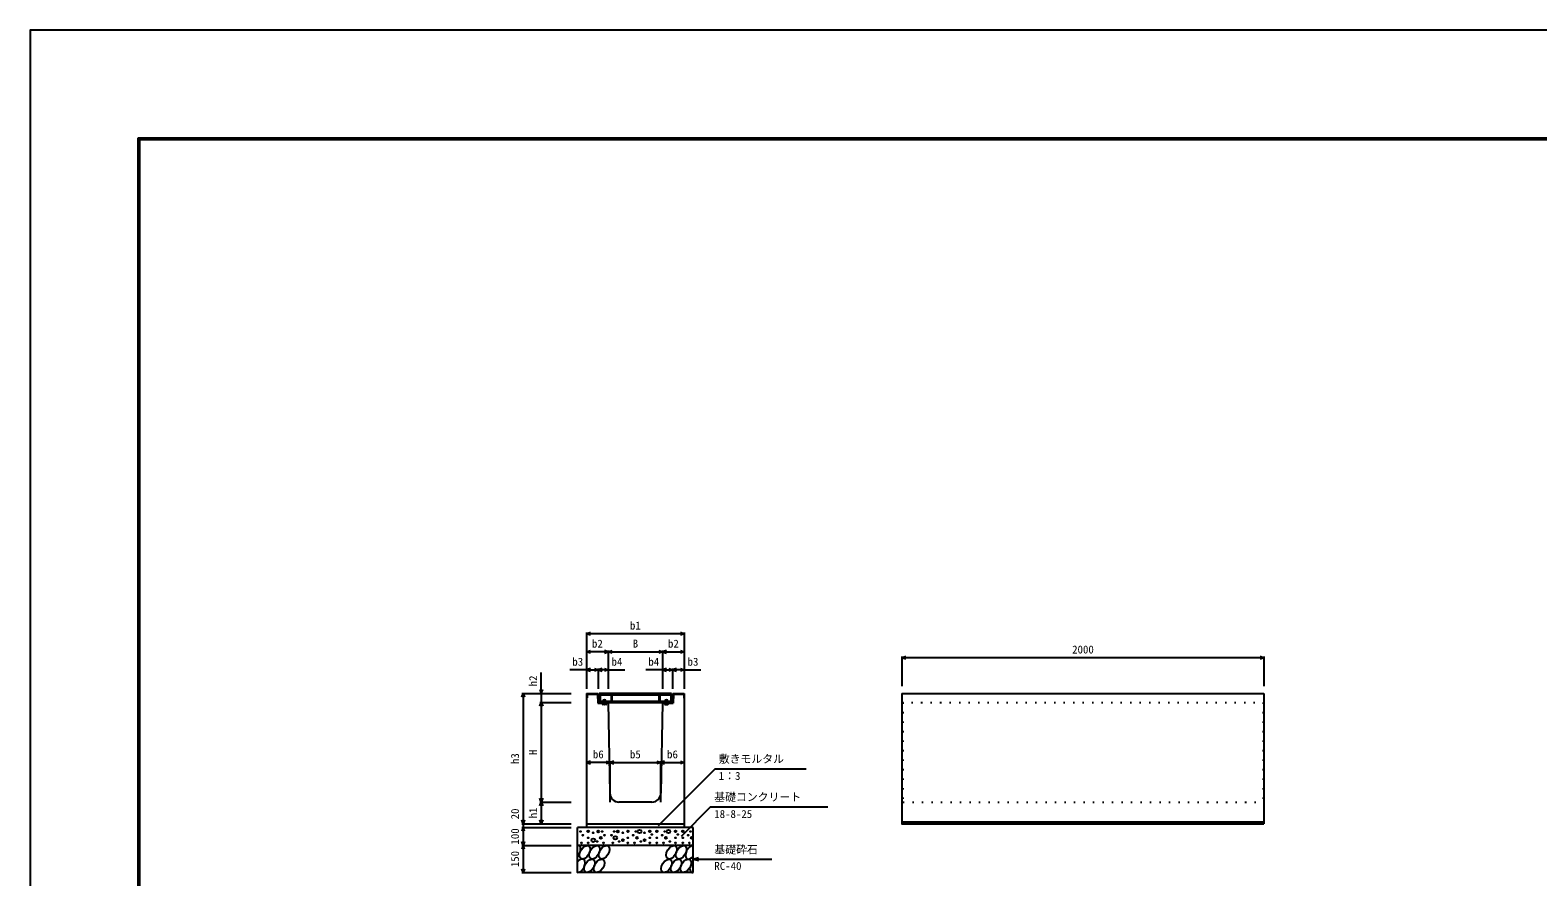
# Model space of a CAD drawing. Units: millimetres, scale not verified. Extents: x -25200 to 25200, y -8910 to 8910.
# Drawn here: x -25200 to -16870, y 4232 to 8910 of the extents above; entities that cross this region are included whole.
import ezdxf
from ezdxf.enums import TextEntityAlignment as Align

# ---------------------------------------------------------------- set-up
doc = ezdxf.new("R2010")
doc.units = ezdxf.units.MM
doc.header["$LTSCALE"] = 30
doc.linetypes.add('DOTTED', pattern=[1.75, 0.25, -1.5])
for name, color, linetype, lineweight in [('0-0_DIM', 7, 'Continuous', 25), ('0-1_Defpoints', 5, 'Continuous', 25), ('0-2_HATCH', 6, 'Continuous', 25), ('0-5_OUTLINE', 3, 'Continuous', 25), ('0-6_OUTLINE2', 4, 'DOTTED', 25), ('0-8_WAKU', 3, 'Continuous', 25)]:
    doc.layers.add(name, color=color, linetype=linetype, lineweight=lineweight)
doc.styles.add('ＭＳ ゴシック', font='')
doc.styles.get('ＭＳ ゴシック').set_extended_font_data('MS Gothic')

msp = doc.modelspace()

# ---------------------------------------------------------------- linework, layer by layer
at = {"layer": '0-0_DIM'}
for p, q in [((-22126.16, 5582.48), (-22126.16, 5269.86)), ((-21586.16, 5582.48), (-21586.16, 5269.86)), ((-21586.16, 5574.98), (-22126.16, 5574.98)), ((-22006.16, 5474.98), (-22126.16, 5474.98)), ((-22006.16, 5482.48), (-22006.16, 5269.86)), ((-22006.16, 5474.98), (-21706.16, 5474.98)), ((-21706.16, 5482.48), (-21706.16, 5269.86)), ((-21706.16, 5474.98), (-21586.16, 5474.98)), ((-20383.41, 5449.92), (-20383.41, 5284.95)), ((-18383.41, 5442.42), (-20383.41, 5442.42)), ((-18383.41, 5449.92), (-18383.41, 5284.95)), ((-22376.16, 5244.95), (-22376.16, 5360.15)), ((-22126.16, 5374.98), (-22218.47, 5374.98)), ((-22126.16, 5374.98), (-22061.16, 5374.98)), ((-22061.16, 5382.48), (-22061.16, 5269.86)), ((-22006.16, 5374.98), (-22061.16, 5374.98)), ((-22006.16, 5374.98), (-21913.84, 5374.98)), ((-21706.16, 5374.98), (-21798.47, 5374.98)), ((-21706.16, 5374.98), (-21651.16, 5374.98)), ((-21651.16, 5382.48), (-21651.16, 5269.86)), ((-21586.16, 5374.98), (-21651.16, 5374.98)), ((-21586.16, 5374.98), (-21493.84, 5374.98)), ((-22483.66, 5244.95), (-22211.16, 5244.95)), ((-22476.16, 5244.95), (-22476.16, 4524.95)), ((-22383.66, 5194.95), (-22211.16, 5194.95)), ((-22376.16, 5244.95), (-22376.16, 5194.95)), ((-22376.16, 5194.95), (-22376.16, 4644.95)), ((-21996.16, 4863.24), (-22126.16, 4863.24)), ((-21996.16, 4644.95), (-21996.16, 4870.74)), ((-21996.16, 4863.24), (-21716.16, 4863.24)), ((-21716.16, 4644.95), (-21716.16, 4870.74)), ((-21716.16, 4863.24), (-21586.16, 4863.24)), ((-21415.59, 4829.18), (-21730.46, 4514.31)), ((-21415.59, 4829.18), (-20912.93, 4829.18)), ((-22383.66, 4644.95), (-22211.16, 4644.95)), ((-22376.16, 4644.95), (-22376.16, 4524.95)), ((-21440.59, 4618.6), (-21604.24, 4454.95)), ((-21440.59, 4618.6), (-20793.72, 4618.6)), ((-22483.66, 4524.95), (-22211.16, 4524.95)), ((-22483.66, 4504.95), (-22211.16, 4504.95)), ((-22483.66, 4404.95), (-22211.16, 4404.95)), ((-22476.16, 4404.95), (-22476.16, 4254.95)), ((-21536.16, 4329.95), (-21507.18, 4337.71)), ((-22483.66, 4254.95), (-22211.16, 4254.95)), ((-21536.16, 4329.95), (-21102.84, 4329.95)), ((-21536.16, 4329.95), (-21507.18, 4322.18))]:
    msp.add_line(p, q, dxfattribs=at)
for points in [[(-22105.01, 5567.29), (-22126.16, 5574.98), (-22105.01, 5582.68)], [(-21607.3, 5582.68), (-21586.16, 5574.98), (-21607.3, 5567.29)], [(-22105.01, 5467.29), (-22126.16, 5474.98), (-22105.01, 5482.68)], [(-22027.3, 5467.29), (-22006.16, 5474.98), (-22027.3, 5482.68)], [(-21985.01, 5467.29), (-22006.16, 5474.98), (-21985.01, 5482.68)], [(-21727.3, 5482.68), (-21706.16, 5474.98), (-21727.3, 5467.29)], [(-21685.01, 5482.68), (-21706.16, 5474.98), (-21685.01, 5467.29)], [(-21607.3, 5482.68), (-21586.16, 5474.98), (-21607.3, 5467.29)], [(-20362.27, 5434.73), (-20383.41, 5442.42), (-20362.27, 5450.12)], [(-18404.56, 5450.12), (-18383.41, 5442.42), (-18404.56, 5434.73)], [(-22105.01, 5382.68), (-22126.16, 5374.98), (-22105.01, 5367.29)], [(-22082.3, 5382.68), (-22061.16, 5374.98), (-22082.3, 5367.29)], [(-22040.01, 5382.68), (-22061.16, 5374.98), (-22040.01, 5367.29)], [(-22027.3, 5382.68), (-22006.16, 5374.98), (-22027.3, 5367.29)], [(-21685.01, 5382.68), (-21706.16, 5374.98), (-21685.01, 5367.29)], [(-21672.3, 5382.68), (-21651.16, 5374.98), (-21672.3, 5367.29)], [(-21630.01, 5382.68), (-21651.16, 5374.98), (-21630.01, 5367.29)], [(-21607.3, 5382.68), (-21586.16, 5374.98), (-21607.3, 5367.29)], [(-22383.85, 5266.09), (-22376.16, 5244.95), (-22368.46, 5266.09)], [(-22483.85, 5223.8), (-22476.16, 5244.95), (-22468.46, 5223.8)], [(-22383.85, 5173.8), (-22376.16, 5194.95), (-22368.46, 5173.8)], [(-22105.01, 4870.93), (-22126.16, 4863.24), (-22105.01, 4855.54)], [(-22017.3, 4870.93), (-21996.16, 4863.24), (-22017.3, 4855.54)], [(-21975.01, 4870.93), (-21996.16, 4863.24), (-21975.01, 4855.54)], [(-21737.3, 4870.93), (-21716.16, 4863.24), (-21737.3, 4855.54)], [(-21695.01, 4870.93), (-21716.16, 4863.24), (-21695.01, 4855.54)], [(-21607.3, 4870.93), (-21586.16, 4863.24), (-21607.3, 4855.54)], [(-22368.46, 4666.09), (-22376.16, 4644.95), (-22383.85, 4666.09)], [(-22383.85, 4623.8), (-22376.16, 4644.95), (-22368.46, 4623.8)], [(-22468.46, 4546.09), (-22476.16, 4524.95), (-22483.85, 4546.09)], [(-22468.46, 4483.8), (-22476.16, 4504.95), (-22483.85, 4483.8)], [(-22476.16, 4524.95), (-22476.16, 4504.95), (-22476.16, 4404.95)], [(-22368.46, 4546.09), (-22376.16, 4524.95), (-22383.85, 4546.09)], [(-22468.46, 4426.09), (-22476.16, 4404.95), (-22483.85, 4426.09)], [(-22468.46, 4383.8), (-22476.16, 4404.95), (-22483.85, 4383.8)], [(-22468.46, 4276.09), (-22476.16, 4254.95), (-22483.85, 4276.09)]]:
    msp.add_lwpolyline(points, dxfattribs=at)
at = {"layer": '0-1_Defpoints'}
msp.add_lwpolyline([(-25200, -8910), (0, -8910), (0, 8910), (-25200, 8910)], close=True, dxfattribs=at)
at = {"layer": '0-2_HATCH'}
for p, q in [((-22126.16, 5219.95), (-22122.96, 5219.95)), ((-22122.96, 5241.75), (-22122.96, 5219.95)), ((-22122.96, 5241.75), (-22065.76, 5241.75)), ((-22065.76, 5241.75), (-22064.26, 5191.75)), ((-22064.26, 5191.75), (-22006.16, 5191.75)), ((-21656.16, 5244.95), (-22056.16, 5244.95)), ((-22051.66, 5244.95), (-22051.66, 5194.95)), ((-22051.66, 5236.95), (-21990.66, 5236.95)), ((-22051.66, 5202.95), (-22035.3, 5202.95)), ((-22037.36, 5199.95), (-22051.66, 5199.95)), ((-22051.66, 5194.95), (-21660.66, 5194.95)), ((-22016.66, 5191.75), (-22037.66, 5191.75)), ((-22037.66, 5191.75), (-22037.66, 5185.75)), ((-22035.66, 5184.25), (-22037.66, 5185.75)), ((-22035.67, 5201.75), (-22037.36, 5200.78)), ((-22037.36, 5195.59), (-22037.36, 5200.78)), ((-22036.5, 5194.95), (-22037.36, 5195.59)), ((-22037.33, 5185.47), (-22035.66, 5184.25)), ((-22017.81, 5194.95), (-22036.5, 5194.95)), ((-22018.64, 5202.07), (-22035.67, 5202.07)), ((-22035.67, 5202.07), (-22035.67, 5201.75)), ((-22018.64, 5201.75), (-22035.67, 5201.75)), ((-22018.65, 5184.25), (-22035.66, 5184.25)), ((-22032.66, 5191.75), (-22032.66, 5185.75)), ((-22032.26, 5195.59), (-22032.26, 5200.78)), ((-22022.05, 5195.59), (-22022.05, 5200.78)), ((-22021.66, 5191.75), (-22021.66, 5185.75)), ((-22019.01, 5202.95), (-21693.3, 5202.95)), ((-22016.98, 5185.47), (-22018.65, 5184.25)), ((-22018.64, 5202.07), (-22018.64, 5201.75)), ((-22018.64, 5201.75), (-22016.95, 5200.78)), ((-22017.81, 5194.95), (-22016.95, 5195.59)), ((-22016.95, 5195.59), (-22016.95, 5200.78)), ((-22016.66, 5191.75), (-22016.66, 5185.75)), ((-21990.66, 5244.95), (-21990.66, 5202.95)), ((-21986.16, 5244.95), (-21986.16, 5202.95)), ((-21986.16, 5236.95), (-21726.16, 5236.95)), ((-21726.16, 5244.95), (-21726.16, 5202.95)), ((-21721.66, 5244.95), (-21721.66, 5202.95)), ((-21721.66, 5236.95), (-21660.66, 5236.95)), ((-21706.25, 5191.75), (-21648.05, 5191.75)), ((-21695.66, 5191.75), (-21695.66, 5185.75)), ((-21695.66, 5191.75), (-21674.66, 5191.75)), ((-21693.67, 5201.75), (-21695.36, 5200.78)), ((-21695.36, 5195.59), (-21695.36, 5200.78)), ((-21694.5, 5194.95), (-21695.36, 5195.59)), ((-21695.33, 5185.47), (-21693.66, 5184.25)), ((-21694.5, 5194.95), (-21675.82, 5194.95)), ((-21693.67, 5202.07), (-21676.64, 5202.07)), ((-21693.67, 5202.07), (-21693.67, 5201.75)), ((-21693.67, 5201.75), (-21676.64, 5201.75)), ((-21693.66, 5184.25), (-21676.66, 5184.25)), ((-21690.66, 5191.75), (-21690.66, 5185.75)), ((-21690.26, 5195.59), (-21690.26, 5200.78)), ((-21680.05, 5195.59), (-21680.05, 5200.78)), ((-21679.66, 5191.75), (-21679.66, 5185.75)), ((-21677.01, 5202.95), (-21660.66, 5202.95)), ((-21676.66, 5184.25), (-21674.66, 5185.75)), ((-21674.98, 5185.47), (-21676.66, 5184.25)), ((-21676.64, 5202.07), (-21676.64, 5201.75)), ((-21676.64, 5201.75), (-21674.95, 5200.78)), ((-21675.82, 5194.95), (-21674.95, 5195.59)), ((-21674.95, 5195.59), (-21674.95, 5200.78)), ((-21674.95, 5199.95), (-21660.66, 5199.95)), ((-21674.66, 5191.75), (-21674.66, 5185.75)), ((-21660.66, 5244.95), (-21660.66, 5194.95)), ((-21646.55, 5241.75), (-21648.05, 5191.75))]:
    msp.add_line(p, q, dxfattribs=at)
for points in [[(-22056.16, 5244.95), (-22056.16, 5206.95), (-22051.66, 5206.95)], [(-22007.66, 5194.95), (-22007.66, 5199.95), (-22016.95, 5199.95)], [(-22003.16, 5244.95), (-22003.16, 5238.95), (-22009.16, 5238.95), (-22009.16, 5244.95)], [(-21953.16, 5244.95), (-21953.16, 5238.95), (-21959.16, 5238.95), (-21959.16, 5244.95)], [(-21903.16, 5244.95), (-21903.16, 5238.95), (-21909.16, 5238.95), (-21909.16, 5244.95)], [(-21853.16, 5244.95), (-21853.16, 5238.95), (-21859.16, 5238.95), (-21859.16, 5244.95)], [(-21803.16, 5244.95), (-21803.16, 5238.95), (-21809.16, 5238.95), (-21809.16, 5244.95)], [(-21753.16, 5244.95), (-21753.16, 5238.95), (-21759.16, 5238.95), (-21759.16, 5244.95)], [(-21703.16, 5244.95), (-21703.16, 5238.95), (-21709.16, 5238.95), (-21709.16, 5244.95)], [(-21704.66, 5194.95), (-21704.66, 5199.95), (-21695.36, 5199.95)], [(-21656.16, 5244.95), (-21656.16, 5206.95), (-21660.66, 5206.95)], [(-21646.55, 5241.75), (-21589.36, 5241.75), (-21589.36, 5219.95), (-21586.16, 5219.95)]]:
    msp.add_lwpolyline(points, dxfattribs=at)
for centre, radius in [((-22160.15, 4482.13), 2.5), ((-22153.15, 4419.09), 2.5), ((-22146.14, 4461.11), 2.5), ((-22117.26, 4483), 5), ((-22117.26, 4447.11), 2.5), ((-22117.26, 4419.09), 2.5), ((-22089.22, 4433.98), 10), ((-22089.22, 4475.12), 2.5), ((-22068.19, 4426.97), 2.5), ((-22061.19, 4482.13), 5), ((-22047.17, 4447.11), 5), ((-22040.15, 4482.13), 2.5), ((-22033.15, 4419.09), 2.5), ((-22026.14, 4461.11), 2.5), ((-21988.32, 4461.11), 2.5), ((-21981.31, 4419.09), 2.5), ((-21967.29, 4447.11), 10), ((-21974.3, 4482.13), 2.5), ((-21953.27, 4482.13), 5), ((-21946.26, 4426.97), 2.5), ((-21925.23, 4433.98), 5), ((-21925.23, 4475.12), 2.5), ((-21897.19, 4483), 5), ((-21897.19, 4447.11), 2.5), ((-21897.19, 4419.09), 2.5), ((-21868.32, 4461.11), 2.5), ((-21861.31, 4419.09), 2.5), ((-21854.3, 4482.13), 2.5), ((-21847.29, 4447.11), 5), ((-21833.27, 4482.13), 10), ((-21826.26, 4426.97), 2.5), ((-21805.23, 4433.98), 5), ((-21805.23, 4475.12), 2.5), ((-21777.19, 4483), 5), ((-21777.19, 4447.11), 2.5), ((-21777.19, 4419.09), 2.5), ((-21765.85, 4465.43), 2.5), ((-21737.35, 4483), 5), ((-21737.35, 4447.11), 2.5), ((-21737.35, 4419.09), 2.5), ((-21708.47, 4461.11), 2.5), ((-21701.46, 4419.09), 2.5), ((-21694.45, 4482.13), 2.5), ((-21687.44, 4447.11), 5), ((-21673.42, 4482.13), 10), ((-21666.42, 4426.97), 2.5), ((-21633.94, 4483), 5), ((-21633.94, 4447.11), 2.5), ((-21633.94, 4419.09), 2.5), ((-21622.6, 4465.43), 2.5), ((-21594.1, 4483), 5), ((-21594.1, 4447.11), 2.5), ((-21594.1, 4419.09), 2.5), ((-21565.22, 4461.11), 2.5), ((-21558.21, 4419.09), 2.5), ((-21551.2, 4482.13), 2.5), ((-21544.19, 4447.11), 5)]:
    msp.add_circle(centre, radius, dxfattribs=at)
for centre, radius, start, end in [((-22035.16, 5188.37), 3.62, 226.39563, 313.60437), ((-22034.81, 5196.08), 5.35, 61.49911, 118.50157), ((-22034.81, 5200.29), 5.35, 241.49316, 298.50168), ((-22027.16, 5202.07), 8.19, 0.00005, 180), ((-22027.16, 5200.37), 15.62, 249.39075, 290.60925), ((-22027.16, 5181.01), 20.42, 75.52626, 104.47362), ((-22027.16, 5215.36), 20.42, 255.52638, 284.47379), ((-22019.5, 5196.08), 5.35, 61.5, 118.50011), ((-22019.5, 5200.29), 5.35, 241.49831, 298.50769), ((-22019.16, 5188.37), 3.62, 226.39563, 313.60437), ((-21693.16, 5188.37), 3.62, 226.39563, 313.60437), ((-21692.81, 5196.08), 5.35, 61.49989, 118.5), ((-21692.81, 5200.29), 5.35, 241.49231, 298.50169), ((-21685.16, 5202.07), 8.19, 0, 179.99995), ((-21685.16, 5200.37), 15.62, 249.39075, 290.60925), ((-21685.16, 5181.01), 20.42, 75.52638, 104.47374), ((-21685.16, 5215.36), 20.42, 255.52621, 284.47362), ((-21677.5, 5196.08), 5.35, 61.49843, 118.50089), ((-21677.5, 5200.29), 5.35, 241.49832, 298.50684), ((-21677.16, 5188.37), 3.62, 226.39563, 313.60437)]:
    msp.add_arc(centre, radius, start, end, dxfattribs=at)
for centre, start_param, end_param in [((-22188.52, 4367.42), 4.385593, 6.6745444), ((-22163.2, 4292.43), 3.5111464, 7.548991), ((-21550.01, 4367.42), 0.3357715, 4.4411806), ((-21524.69, 4292.43), 1.2110787, 3.5658734)]:
    msp.add_ellipse(centre, major_axis=(21.81, 35.31), ratio=0.5792, start_param=start_param, end_param=end_param, dxfattribs=at)
for centre in [(-22135.31, 4367.42), (-22109.99, 4292.43), (-22082.1, 4367.42), (-22056.78, 4292.43), (-22028.89, 4367.42), (-21684.32, 4292.43), (-21656.43, 4367.42), (-21631.11, 4292.43), (-21603.22, 4367.42), (-21577.9, 4292.43)]:
    msp.add_ellipse(centre, major_axis=(21.81, 35.31), ratio=0.5792, dxfattribs=at)
at = {"layer": '0-5_OUTLINE'}
for p, q in [((-22126.16, 5244.95), (-22126.16, 4504.95)), ((-22126.16, 5244.95), (-22062.66, 5244.95)), ((-22006.16, 5194.95), (-21997.24, 4693.84)), ((-21706.16, 5194.95), (-21715.07, 4693.84)), ((-21706.16, 5194.95), (-21651.16, 5194.95)), ((-21649.66, 5244.95), (-21651.16, 5194.95)), ((-21649.66, 5244.95), (-21586.16, 5244.95)), ((-21586.16, 5244.95), (-21586.16, 4504.95)), ((-20383.41, 5244.95), (-18383.41, 5244.95)), ((-18383.41, 5244.95), (-18383.41, 4524.95)), ((-21765.06, 4644.95), (-21947.25, 4644.95)), ((-21536.16, 4504.95), (-22176.16, 4504.95)), ((-22126.16, 4524.95), (-21586.16, 4524.95)), ((-21536.16, 4254.95), (-21536.16, 4504.95)), ((-20383.41, 4534.95), (-18383.41, 4534.95)), ((-21536.16, 4404.95), (-22176.16, 4404.95))]:
    msp.add_line(p, q, dxfattribs=at)
for points in [[(-22062.66, 5244.95), (-22061.16, 5194.95), (-22006.16, 5194.95)], [(-20383.41, 5244.95), (-20383.41, 4524.95), (-18383.41, 4524.95)], [(-21536.16, 4254.95), (-22176.16, 4254.95), (-22176.16, 4504.95)]]:
    msp.add_lwpolyline(points, dxfattribs=at)
for centre, start, end in [((-21947.25, 4694.95), 181.27303, 270), ((-21765.06, 4694.95), 270, 358.72697)]:
    msp.add_arc(centre, 50, start, end, dxfattribs=at)
at = {"layer": '0-6_OUTLINE2'}
for p, q in [((-20383.41, 5194.95), (-18383.41, 5194.95)), ((-20378.41, 5194.95), (-20378.41, 4619.95)), ((-18388.41, 5194.95), (-18388.41, 4619.95)), ((-20383.41, 4619.95), (-20378.41, 4619.95)), ((-20378.41, 4644.95), (-18388.41, 4644.95)), ((-18388.41, 4619.95), (-18383.41, 4619.95))]:
    msp.add_line(p, q, dxfattribs=at)
at = {"layer": '0-8_WAKU', "lineweight": 50}
msp.add_lwpolyline([(-24600, -8310), (-600, -8310), (-600, 8310), (-24600, 8310)], close=True, dxfattribs=at)

# ---------------------------------------------------------------- texts
at = {"layer": '0-0_DIM', "style": 'ＭＳ ゴシック'}
for s, p in [('b1', (-21886.16, 5584.98)), ('b2', (-22096.16, 5484.98)), ('B', (-21871.16, 5484.98)), ('b2', (-21676.16, 5484.98)), ('2000', (-19443.41, 5452.42)), ('b3', (-22204.48, 5384.98)), ('b4', (-21987.84, 5384.98)), ('b4', (-21784.48, 5384.98)), ('b3', (-21567.84, 5384.98)), ('b6', (-22091.16, 4873.24)), ('b5', (-21886.16, 4873.24)), ('b6', (-21681.16, 4873.24)), ('敷きモルタル', (-21395.59, 4847.92)), ('1：3', (-21395.59, 4754.1)), ('基礎コンクリート', (-21420.59, 4637.34)), ('18-8-25', (-21420.59, 4543.52)), ('基礎砕石', (-21419.84, 4347.12)), ('RC-40', (-21419.84, 4256.43))]:
    msp.add_text(s, height=43.99, dxfattribs=at).set_placement(p, align=Align.BOTTOM_LEFT)
for s, p in [('h2', (-22386.16, 5284.18)), ('H', (-22386.16, 4904.95)), ('h3', (-22486.16, 4854.95)), ('20', (-22486.16, 4549.26)), ('h1', (-22386.16, 4554.95)), ('100', (-22486.16, 4409.95)), ('150', (-22486.16, 4284.95))]:
    msp.add_text(s, height=43.99, rotation=90, dxfattribs=at).set_placement(p, align=Align.BOTTOM_LEFT)

doc.saveas('drawing.dxf')
